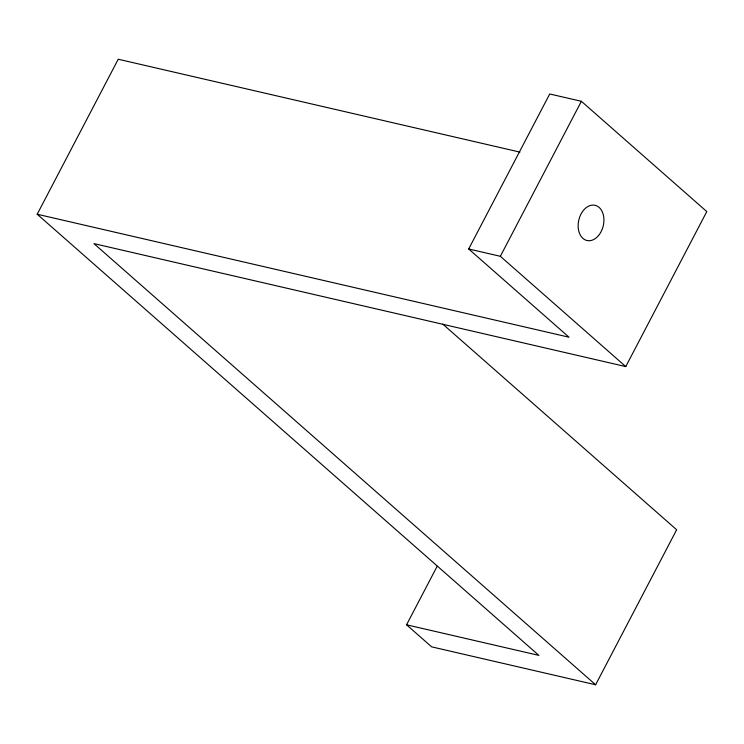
<?xml version="1.0" encoding="UTF-8"?>
<svg xmlns="http://www.w3.org/2000/svg" width="744" height="744" viewBox="0 0 744 744"><rect width="100%" height="100%" fill="white"/><g stroke="black" fill="none" stroke-linecap="round" stroke-linejoin="round"><path stroke-width="1.12" d="M437.147 566.286L406.559 624.793L538.879 655.39L37.2 214.235L118.231 59.232L519.935 152.12M37.2 214.235L569.03 337.209L468.692 248.98L549.723 93.977L581.38 101.296L706.8 211.584L625.769 366.587L93.939 243.614L595.619 684.768L676.659 529.765L442.829 324.152M468.692 248.98L500.349 256.299L581.38 101.296M595.619 684.768L431.641 646.852L406.559 624.793M500.349 256.299L625.769 366.587M598.622 235.448A18.07 12.564 -77 0 0 596.26 205.651A18.07 12.564 -77 0 0 578.209 227.636A18.07 12.564 -77 0 0 598.622 235.448"/></g></svg>
